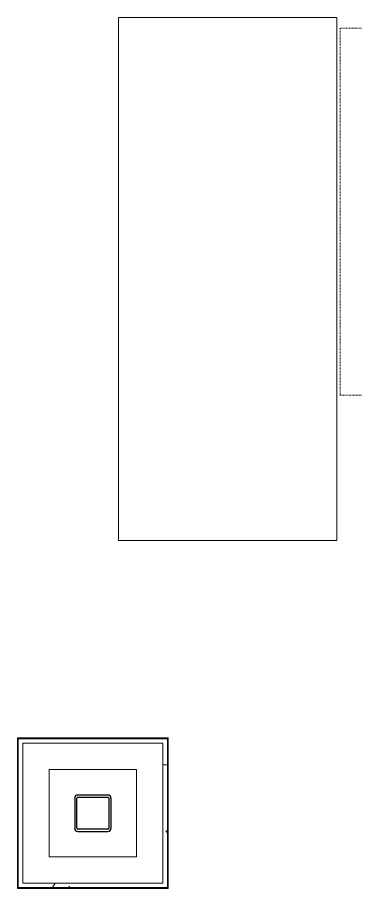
# Model space of a CAD drawing. Header units: inches. Extents: x -3803 to -1421, y -3454 to -210.
# Drawn here: x -3406.8 to -3360.3, y -785 to -665.1 of the extents above; entities that cross this region are included whole.
import ezdxf

# ---------------------------------------------------------------- set-up
doc = ezdxf.new("R2010")
doc.units = ezdxf.units.IN
doc.header["$MEASUREMENT"] = 0
doc.linetypes.add('Hidden Equipment- BSALS', pattern=[0.0625, 0.03125, -0.03125])
doc.linetypes.add('Hidden Equipment- LTP', pattern=[0.0625, 0.03125, -0.03125])
for name, color, linetype, lineweight in [('A-WALL', 113, 'Continuous', 13), ('A-WALL-PATT', 111, 'Continuous', 13), ('I-WALL', 2, 'Continuous', 13), ('Q-SPCQ', 91, 'Continuous', 13), ('S-COLS', 52, 'Continuous', 13)]:
    doc.layers.add(name, color=color, linetype=linetype, lineweight=lineweight)
pattern_1 = [(0, (0, 0), (30.72, 7.68), [1.267, -21.773, 1.267, -21.773, -122.88]), (0, (0, 0), (30.72, 7.68), [-46.08, 1.267, -44.813, 1.267, -21.773, -53.76]), (0, (0, 0), (30.72, 7.68), [-115.2, 1.267, -14.093, 1.267, -37.133]), (120, (11.52, 3.84), (-22.011075, 22.7643), [1.267, -21.773, 1.267, -21.773, -122.88]), (120, (11.52, 3.84), (-22.011075, 22.7643), [-46.08, 1.267, -44.813, 1.267, -21.773, -53.76]), (120, (11.52, 3.84), (-22.011075, 22.7643), [-115.2, 1.267, -14.093, 1.267, -37.133]), (240, (15.36, 19.2), (-8.708925, -30.4443), [1.267, -21.773, 1.267, -21.773, -122.88]), (240, (15.36, 19.2), (-8.708925, -30.4443), [-46.08, 1.267, -44.813, 1.267, -21.773, -53.76]), (240, (15.36, 19.2), (-8.708925, -30.4443), [-115.2, 1.267, -14.093, 1.267, -37.133])]

# ---------------------------------------------------------------- blocks, each defined once
blk = doc.blocks.new('_STL - Column - HSS Rectangular - 2017v1 - HSS5x5x5_16-2040725-DIMENSION PLAN - LEVEL 2 _579_ - 2__ - CAD')
at = {"layer": 'S-COLS'}
h = blk.add_hatch(dxfattribs=at)
h.set_pattern_fill('FP_5', color=256, style=0, pattern_type=2)
h.set_pattern_definition([(45, (3396.395, 774.641), (-8.909545, 8.909545), []), (45, (3402.335, 774.641), (-8.909545, 8.909545), [])])
h.paths.add_polyline_path([(-2.07, -2.5), (2.06, -2.5), (2.37, -2.37), (2.5, -2.07), (2.5, 2.06), (2.37, 2.37), (2, 2.5), (-2.07, 2.5), (-2.37, 2.37), (-2.5, 2.06), (-2.5, -2.07), (-2.37, -2.37)], flags=0)
h.paths.add_polyline_path([(-2.07, -2.19), (-2.15, -2.15), (-2.19, -2.07), (-2.15, 2.15), (-2.07, 2.19), (2.15, 2.15), (2.19, 2.06), (2.15, -2.15), (2.06, -2.19)], flags=0)
at = {"layer": 'S-COLS', "color": 7, "lineweight": 25}
for p, q in [((2.06, 2.5), (-2.07, 2.5)), ((-2.5, 2.06), (-2.5, -2.07)), ((-2.19, -2.07), (-2.19, 2.06)), ((-2.07, 2.19), (2.06, 2.19)), ((2.19, 2.06), (2.19, -2.07)), ((2.5, -2.07), (2.5, 2.06)), ((2.06, -2.19), (-2.07, -2.19)), ((-2.07, -2.5), (2.06, -2.5))]:
    blk.add_line(p, q, dxfattribs=at)
for centre, radius, start, end in [((-2.07, 2.06), 0.435, 90, 180), ((2.06, 2.06), 0.435, 360, 90), ((-2.07, 2.06), 0.123, 90, 180), ((2.06, 2.06), 0.123, 0, 90), ((-2.07, -2.07), 0.435, 180, 270), ((-2.07, -2.07), 0.123, 180, 270), ((2.06, -2.07), 0.435, 270, 360), ((2.06, -2.07), 0.122, 270, 0)]:
    blk.add_arc(centre, radius, start, end, dxfattribs=at)
blk = doc.blocks.new('15830016-STRUCT_MARTINEZ-MOORE_CENTRAL_v2018_rvt-1-DIMENSION PLAN - LEVEL 2 _579_ - 2__ - CAD')
at = {"color": 250, "lineweight": 13}
blk.add_blockref('_STL - Column - HSS Rectangular - 2017v1 - HSS5x5x5_16-2040725-DIMENSION PLAN - LEVEL 2 _579_ - 2__ - CAD', (-3396.4, -774.64), dxfattribs=at)
blk = doc.blocks.new('Equip- Lab- Mobile Table 30in Height - 72MT_-704188-DIMENSION PLAN - LEVEL 2 _579_ - 2__ - CAD')
at = {"layer": 'Q-SPCQ', "lineweight": 20}
for p, q in [((-36, 0), (-36, -30)), ((36, 0), (-36, 0)), ((36, -30), (36, 0)), ((-36, -30), (36, -30))]:
    blk.add_line(p, q, dxfattribs=at)
blk = doc.blocks.new('Basic Wall _ A3-4 1_4_-BSALS - ___-3569864-DIMENSION PLAN - LEVEL 2 _579_ - 2__ - CAD')
at = {"layer": 'I-WALL', "lineweight": 20}
for p, q in [((-3386.15, -764.39), (-3386.02, -764.27)), ((-3386.02, -785.02), (-3386.02, -764.27)), ((-3386.02, -785.02), (-3386.15, -784.89))]:
    blk.add_line(p, q, dxfattribs=at)
blk = doc.blocks.new('Basic Wall _ A3-4 1_4_-BSALS - ___-3569865-DIMENSION PLAN - LEVEL 2 _579_ - 2__ - CAD')
at = {"layer": 'I-WALL', "lineweight": 20}
for p, q in [((-3406.77, -785.02), (-3406.65, -784.89)), ((-3406.77, -785.02), (-3386.02, -785.02)), ((-3386.15, -784.89), (-3386.02, -785.02))]:
    blk.add_line(p, q, dxfattribs=at)
blk = doc.blocks.new('Basic Wall _ A3-4 1_4_-BSALS - ___-3569866-DIMENSION PLAN - LEVEL 2 _579_ - 2__ - CAD')
at = {"layer": 'I-WALL', "lineweight": 20}
for p, q in [((-3406.77, -764.27), (-3406.65, -764.39)), ((-3406.77, -764.27), (-3406.77, -785.02)), ((-3406.65, -784.89), (-3406.77, -785.02))]:
    blk.add_line(p, q, dxfattribs=at)
blk = doc.blocks.new('Basic Wall _ A3-4 1_4_-BSALS - ___-3569867-DIMENSION PLAN - LEVEL 2 _579_ - 2__ - CAD')
at = {"layer": 'I-WALL', "lineweight": 20}
for p, q in [((-3406.65, -764.39), (-3406.77, -764.27)), ((-3406.77, -764.27), (-3386.02, -764.27)), ((-3386.02, -764.27), (-3386.15, -764.39))]:
    blk.add_line(p, q, dxfattribs=at)
blk = doc.blocks.new('TV LCD 32 PDI CV3200P - LTP - TV-55_-3755870-DIMENSION PLAN - LEVEL 2 _579_ - 2__ - CAD')
at = {"layer": 'Q-SPCQ', "linetype": 'Hidden Equipment- LTP', "lineweight": 20}
for p, q in [((-50.5, 0), (-50.5, -3.75)), ((0, 0), (-50.5, 0)), ((0, 0), (-50.5, 0)), ((-50.5, 0), (-50.5, -3.75)), ((0, -3.75), (0, 0)), ((0, -3.75), (0, 0)), ((-50.5, -3.75), (0, -3.75)), ((-50.5, -3.75), (0, -3.75))]:
    blk.add_line(p, q, dxfattribs=at)

msp = doc.modelspace()

# ---------------------------------------------------------------- hatches: boundary and pattern name
at = {"layer": 'A-WALL-PATT', "lineweight": 9}
h = msp.add_hatch(dxfattribs=at)
h.set_pattern_fill('FP_2', color=256, style=0, pattern_type=2)
h.set_pattern_definition(pattern_1)
h.paths.add_polyline_path([(-3386.77, -784.89), (-3386.15, -784.89), (-3386.15, -764.39), (-3386.77, -764.39), (-3386.77, -784.27)], flags=0)
h = msp.add_hatch(dxfattribs=at)
h.set_pattern_fill('FP_2', color=256, style=0, pattern_type=2)
h.set_pattern_definition(pattern_1)
h.paths.add_polyline_path([(-3390.4, -784.89), (-3386.77, -784.89), (-3386.77, -784.27), (-3406.65, -784.27), (-3406.65, -784.89)], flags=0)

# ---------------------------------------------------------------- linework, layer by layer
at = {"layer": 'A-WALL'}
for p, q in [((-3406.02, -765.02), (-3406.02, -784.27)), ((-3406.02, -765.02), (-3386.77, -765.02)), ((-3386.77, -784.27), (-3386.77, -765.02)), ((-3406.02, -784.27), (-3386.77, -784.27))]:
    msp.add_line(p, q, dxfattribs=at)
at = {"layer": 'I-WALL', "lineweight": 20}
for p, q in [((-3406.65, -764.39), (-3406.65, -784.89)), ((-3386.15, -764.39), (-3406.65, -764.39)), ((-3386.15, -784.89), (-3386.15, -764.39)), ((-3402.4, -780.64), (-3402.4, -768.64)), ((-3402.4, -768.64), (-3390.4, -768.64)), ((-3390.4, -768.64), (-3390.4, -780.64)), ((-3390.4, -780.64), (-3402.4, -780.64)), ((-3406.65, -784.89), (-3386.15, -784.89))]:
    msp.add_line(p, q, dxfattribs=at)

# ---------------------------------------------------------------- block references
at = {"lineweight": 5}
msp.add_blockref('15830016-STRUCT_MARTINEZ-MOORE_CENTRAL_v2018_rvt-1-DIMENSION PLAN - LEVEL 2 _579_ - 2__ - CAD', (0, 0), dxfattribs=at)
at = {"layer": 'I-WALL', "lineweight": 20}
for name in ['Basic Wall _ A3-4 1_4_-BSALS - ___-3569866-DIMENSION PLAN - LEVEL 2 _579_ - 2__ - CAD', 'Basic Wall _ A3-4 1_4_-BSALS - ___-3569867-DIMENSION PLAN - LEVEL 2 _579_ - 2__ - CAD', 'Basic Wall _ A3-4 1_4_-BSALS - ___-3569864-DIMENSION PLAN - LEVEL 2 _579_ - 2__ - CAD', 'Basic Wall _ A3-4 1_4_-BSALS - ___-3569865-DIMENSION PLAN - LEVEL 2 _579_ - 2__ - CAD']:
    msp.add_blockref(name, (0, 0), dxfattribs=at)
at = {"layer": 'Q-SPCQ', "linetype": 'Hidden Equipment- BSALS', "lineweight": 20}
for name, p, rotation in [('Equip- Lab- Mobile Table 30in Height - 72MT_-704188-DIMENSION PLAN - LEVEL 2 _579_ - 2__ - CAD', (-3362.86, -701.11), 270.0000000000002), ('TV LCD 32 PDI CV3200P - LTP - TV-55_-3755870-DIMENSION PLAN - LEVEL 2 _579_ - 2__ - CAD', (-3358.65, -717.08), 269.9999999999997)]:
    msp.add_blockref(name, p, dxfattribs=dict(at, rotation=rotation))

doc.saveas('drawing.dxf')
